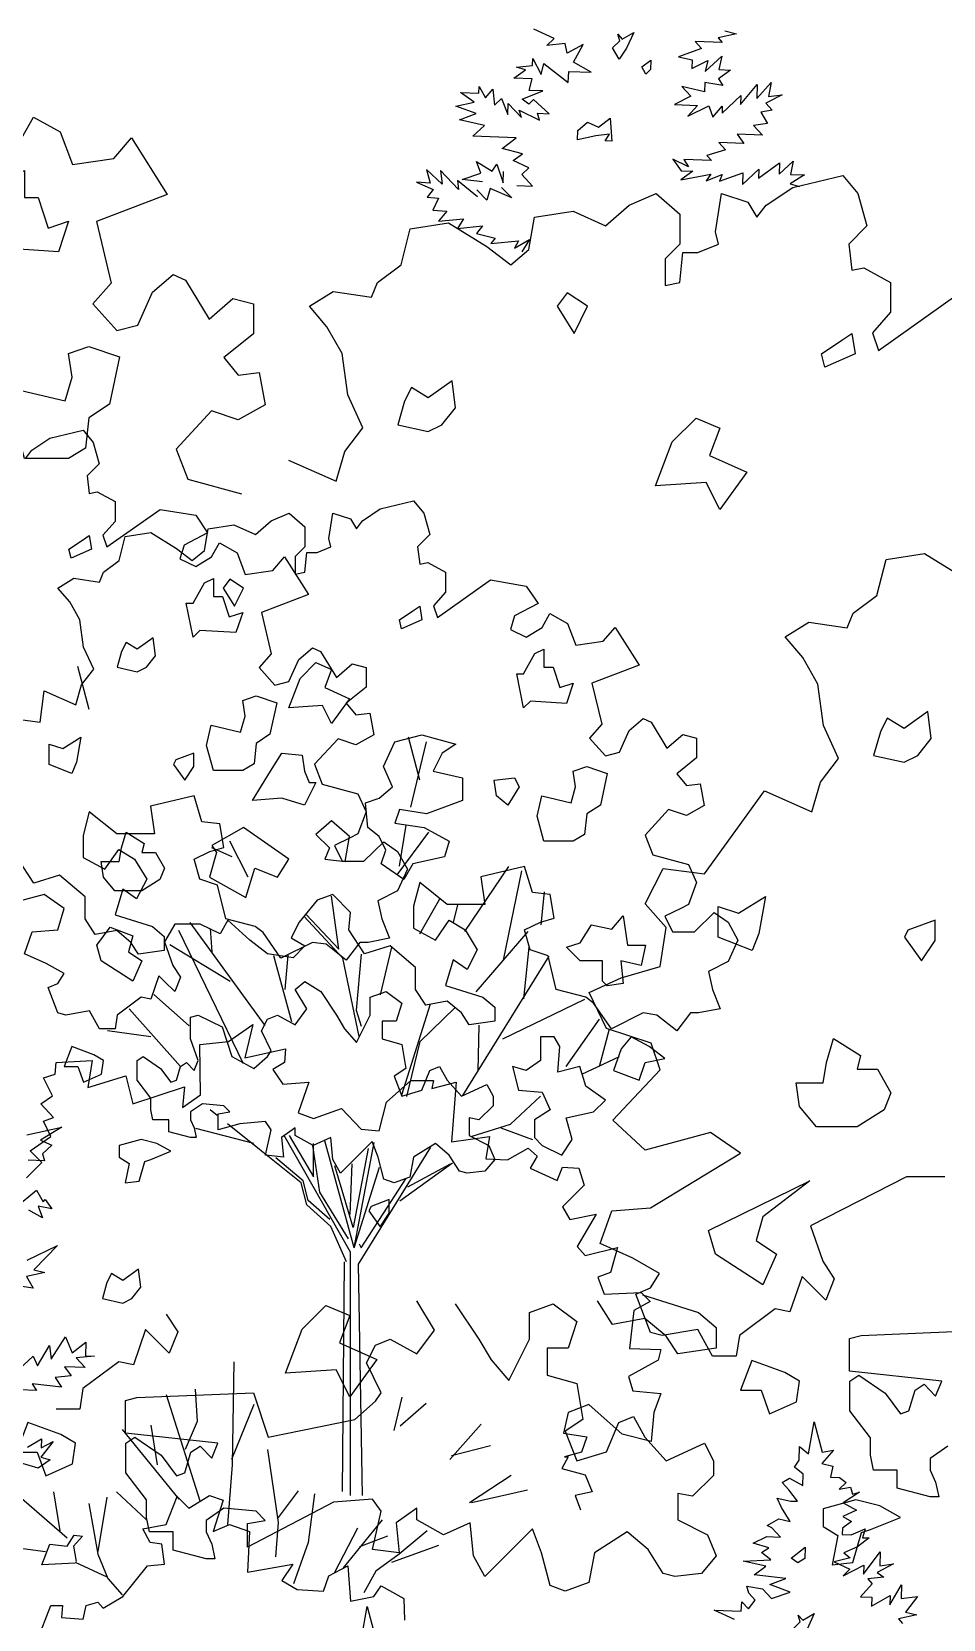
# Model space of a CAD drawing. Header units: inches. Extents: x -11 to 128, y 7 to 56.
# Drawn here: x 19.411 to 19.889, y 23.276 to 24.109 of the extents above; entities that cross this region are included whole.
import ezdxf

# ---------------------------------------------------------------- set-up
doc = ezdxf.new("R2010")
doc.units = ezdxf.units.IN
doc.header["$MEASUREMENT"] = 0
doc.layers.add('CAY', color=94, linetype='Continuous')
doc.layers.add('CAY-3', color=61, linetype='Continuous')
picture_1 = doc.add_image_def('image1.jpg', size_in_pixel=(1680, 1093))

# ---------------------------------------------------------------- blocks, each defined once
blk = doc.blocks.new('A$C76451831')
at = {"layer": 'CAY'}
for p, q in [((2385.3, 1838.2), (2361.6, 1849.4)), ((2376.8, 1830.3), (2385.3, 1838.2)), ((2598.4, 1843.9), (2577, 1839.2)), ((2577, 1839.2), (2581.8, 1833.6)), ((2585, 1847.1), (2598.4, 1843.9)), ((2398.2, 1832.3), (2376.8, 1830.3)), ((2400.5, 1821.3), (2398.2, 1832.3)), ((2419.5, 1831.5), (2400.5, 1821.3)), ((2407.9, 1810.6), (2419.5, 1831.5)), ((2557.5, 1826.7), (2530.9, 1816.8)), ((2581.8, 1833.6), (2550.1, 1834.7)), ((2550.1, 1834.7), (2557.5, 1826.7)), ((2338.3, 1791.8), (2351.8, 1801.7)), ((2341.5, 1804.8), (2360.1, 1806.9)), ((2351.8, 1801.7), (2341.5, 1804.8)), ((2360.1, 1806.9), (2360.4, 1815)), ((2360.4, 1815), (2370.2, 1796.1)), ((2370.2, 1796.1), (2373.4, 1809.1)), ((2373.4, 1809.1), (2402, 1786.8)), ((2402, 1786.8), (2402.5, 1799.9)), ((2402.5, 1799.9), (2428.8, 1799)), ((2428.8, 1799), (2407.9, 1810.6)), ((2530.9, 1816.8), (2546.6, 1813.5)), ((2546.6, 1813.5), (2546.3, 1803.1)), ((2546.3, 1803.1), (2565.2, 1812.8)), ((2562, 1799.8), (2581.2, 1817.7)), ((2565.2, 1812.8), (2562, 1799.8)), ((2591.5, 1801.5), (2577.6, 1791.1)), ((2581.2, 1817.7), (2577.9, 1802)), ((2577.9, 1802), (2591.5, 1801.5)), ((2297.4, 1774.6), (2297.7, 1782.3)), ((2297.7, 1782.3), (2305.3, 1768.9)), ((2359.6, 1791), (2338.3, 1791.8)), ((2356.4, 1777.5), (2359.6, 1791)), ((2561.2, 1775.8), (2534.7, 1782.2)), ((2534.7, 1782.2), (2545.1, 1770.9)), ((2561.5, 1786.7), (2561.2, 1775.8)), ((2582.7, 1783.2), (2561.5, 1786.7)), ((2577.6, 1791.1), (2582.7, 1783.2)), ((2603.3, 1761.2), (2622.6, 1784.5)), ((2622.1, 1768.2), (2639, 1786.7)), ((2622.6, 1784.5), (2622.1, 1768.2)), ((2639, 1786.7), (2635.8, 1770.5)), ((2270.6, 1759.2), (2292, 1763.9)), ((2292, 1763.9), (2276.1, 1775.3)), ((2276.1, 1775.3), (2297.4, 1774.6)), ((2305.3, 1768.9), (2313.9, 1779)), ((2313.9, 1779), (2315.9, 1760.3)), ((2315.9, 1760.3), (2323.9, 1768.2)), ((2323.9, 1768.2), (2331.4, 1749.4)), ((2347.9, 1767.4), (2372.2, 1777)), ((2355.9, 1761.7), (2347.9, 1767.4)), ((2361.5, 1766.9), (2355.9, 1761.7)), ((2372.2, 1777), (2356.4, 1777.5)), ((2379.5, 1750.4), (2361.5, 1766.9)), ((2545.1, 1770.9), (2526.2, 1761.2)), ((2581.6, 1751.1), (2603.6, 1771.6)), ((2603.6, 1771.6), (2603.3, 1761.2)), ((2651.7, 1772.6), (2632.8, 1762.9)), ((2632.8, 1762.9), (2640.2, 1754.5)), ((2635.8, 1770.5), (2651.7, 1772.6)), ((1763.5, 1722.2), (1777.1, 1746.4)), ((1777.1, 1746.4), (1808.3, 1729.3)), ((2294.3, 1750.7), (2270.6, 1759.2)), ((2275, 1743.2), (2294.3, 1750.7)), ((2331.4, 1749.4), (2331.9, 1762.5)), ((2331.9, 1762.5), (2347.1, 1746.1)), ((2347.1, 1746.1), (2344.7, 1754.4)), ((2344.7, 1754.4), (2368.3, 1742.7)), ((2365.9, 1750.9), (2379.5, 1750.4)), ((2368.3, 1742.7), (2365.9, 1750.9)), ((2526.2, 1761.2), (2552.9, 1760.2)), ((2552.9, 1760.2), (2541.6, 1747.5)), ((2541.6, 1747.5), (2566, 1759.8)), ((2566, 1759.8), (2571, 1746.5)), ((2571, 1746.5), (2581.9, 1759.2)), ((2581.9, 1759.2), (2581.6, 1751.1)), ((2640.2, 1754.5), (2627, 1752.2)), ((2627, 1752.2), (2634.6, 1738.8)), ((1808.3, 1729.3), (1822.5, 1690.9)), ((2304.2, 1736.7), (2275, 1743.2)), ((2290.6, 1724.1), (2304.2, 1736.7)), ((2628.7, 1725.4), (2599.3, 1726.4)), ((2599.3, 1726.4), (2607.1, 1715.7)), ((2634.6, 1738.8), (2618.3, 1736.6)), ((2618.3, 1736.6), (2628.7, 1725.4)), ((1870.8, 1698), (1891.4, 1722.2)), ((1891.4, 1722.2), (1933.3, 1656.1)), ((2340.9, 1722.3), (2290.6, 1724.1)), ((2324.6, 1709.7), (2340.9, 1722.3)), ((2348.4, 1703.5), (2324.6, 1709.7)), ((2585.5, 1708.3), (2564, 1701.4)), ((2577.7, 1716.8), (2585.5, 1708.3)), ((2607.1, 1715.7), (2577.7, 1716.8)), ((1822.5, 1690.9), (1870.8, 1698)), ((2294.6, 1694.5), (2313.2, 1683.4)), ((2299.6, 1681.1), (2294.6, 1694.5)), ((2313.2, 1683.4), (2318.5, 1691.4)), ((2318.5, 1691.4), (2325.9, 1669.8)), ((2337.7, 1695.7), (2348.4, 1703.5)), ((2356, 1687.3), (2337.7, 1695.7)), ((2524, 1697.3), (2533.9, 1683.8)), ((2542.3, 1688.5), (2524, 1697.3)), ((2569.2, 1695.7), (2537.1, 1696.9)), ((2537.1, 1696.9), (2542.3, 1688.5)), ((2564, 1701.4), (2569.2, 1695.7)), ((2624.3, 1675.2), (2648.9, 1693)), ((2648.4, 1679.8), (2664.8, 1695.1)), ((2648.9, 1693), (2648.4, 1679.8)), ((2664.8, 1695.1), (2661.6, 1679.4)), ((2224.6, 1670.4), (2244.1, 1661.9)), ((2240.6, 1669.3), (2224.6, 1670.4)), ((2236.3, 1685.2), (2240.6, 1669.3)), ((2254.4, 1667.9), (2236.3, 1685.2)), ((2252.8, 1684.1), (2254.4, 1667.9)), ((2273.6, 1662), (2252.8, 1684.1)), ((2272.6, 1672.4), (2273.6, 1662)), ((2295.9, 1653.3), (2272.6, 1672.4)), ((2278, 1673.7), (2299.6, 1681.1)), ((2301.9, 1670.6), (2278, 1673.7)), ((2325.9, 1669.8), (2326.4, 1682.9)), ((2347.5, 1679.5), (2356, 1687.3)), ((2360.2, 1665.9), (2347.5, 1679.5)), ((2547.5, 1683.4), (2533.6, 1673)), ((2533.6, 1673), (2568.7, 1679.9)), ((2533.9, 1683.8), (2547.5, 1683.4)), ((2568.7, 1679.9), (2563, 1671.9)), ((2563, 1671.9), (2581.8, 1679.4)), ((2578.8, 1671.4), (2605.9, 1681.3)), ((2581.8, 1679.4), (2578.8, 1671.4)), ((2605.4, 1667.7), (2624.6, 1685.6)), ((2605.9, 1681.3), (2605.4, 1667.7)), ((2624.6, 1685.6), (2624.3, 1675.2)), ((2677.9, 1678.8), (2661.2, 1668.5)), ((2661.6, 1679.4), (2677.9, 1678.8)), ((2664.3, 1664.1), (2722.6, 1678.3)), ((2722.6, 1678.3), (2740.3, 1657)), ((1933.3, 1656.1), (1850.8, 1624.3)), ((2244.1, 1661.9), (2237.2, 1653)), ((2237.2, 1653), (2250.5, 1651.6)), ((2250.5, 1651.6), (2243.7, 1637.7)), ((2306.7, 1649.3), (2295.1, 1661.4)), ((2310.8, 1662.9), (2306.7, 1649.3)), ((2336, 1652.2), (2310.8, 1662.9)), ((2323.9, 1664.2), (2336, 1652.2)), ((2341.7, 1666.5), (2360.2, 1665.9)), ((2473.2, 1643.5), (2504.5, 1657)), ((2504.5, 1657), (2532.2, 1632.9)), ((2574, 1612.2), (2581.1, 1657)), ((2581.1, 1657), (2611.8, 1647)), ((2633, 1643.5), (2664.3, 1664.1)), ((2661.2, 1668.5), (2672, 1665.4)), ((2740.3, 1657), (2750.9, 1619.3)), ((2243.7, 1637.7), (2260.2, 1636.6)), ((2260.2, 1636.6), (2250.4, 1624.7)), ((2362.4, 1629.3), (2407.8, 1636.4)), ((2407.8, 1636.4), (2445.5, 1619.3)), ((2445.5, 1619.3), (2473.2, 1643.5)), ((2611.8, 1647), (2622.4, 1629.3)), ((2622.4, 1629.3), (2633, 1643.5)), ((1850.8, 1624.3), (1867.9, 1552.3)), ((2206.7, 1573.9), (2217.3, 1615.8)), ((2217.3, 1615.8), (2262.1, 1622.8)), ((2250.4, 1624.7), (2279.7, 1627.6)), ((2262.1, 1622.8), (2306.9, 1595.1)), ((2279.7, 1627.6), (2272.6, 1616.4)), ((2272.6, 1616.4), (2301.9, 1619.3)), ((2301.9, 1619.3), (2294.6, 1610.4)), ((2355.9, 1591.6), (2362.4, 1629.3)), ((2532.2, 1632.9), (2532.2, 1598.1)), ((2750.9, 1619.3), (2729.7, 1598.1)), ((2294.6, 1610.4), (2316.5, 1604.8)), ((2316.5, 1604.8), (2311.6, 1598.8)), ((2311.6, 1598.8), (2343.6, 1601.9)), ((2339, 1593.3), (2356.7, 1603.2)), ((2343.6, 1601.9), (2339, 1593.3)), ((2356.7, 1603.2), (2347.6, 1589.1)), ((2532.2, 1598.1), (2515.1, 1580.9)), ((2553.4, 1588), (2577.6, 1598.1)), ((2577.6, 1598.1), (2574, 1612.2)), ((2729.7, 1598.1), (2733.2, 1567.4)), ((2306.9, 1595.1), (2334.7, 1573.9)), ((2334.7, 1573.9), (2355.9, 1591.6)), ((2515.1, 1580.9), (2515.1, 1549.7)), ((2532.2, 1553.2), (2535.7, 1588)), ((2535.7, 1588), (2553.4, 1588)), ((1916.2, 1541.7), (1940.4, 1562.3)), ((1940.4, 1562.3), (1954.5, 1555.8)), ((2179, 1553.2), (2206.7, 1573.9)), ((2733.2, 1567.4), (2747.4, 1570.3)), ((2747.4, 1570.3), (2778.6, 1553.2)), ((1867.9, 1552.3), (1846.6, 1528.1)), ((1899.1, 1503.3), (1916.2, 1541.7)), ((1954.5, 1555.8), (1982.2, 1510.4)), ((2099.4, 1525.5), (2127.1, 1542.6)), ((2127.1, 1542.6), (2171.9, 1536.1)), ((2171.9, 1536.1), (2179, 1553.2)), ((2515.1, 1549.7), (2532.2, 1553.2)), ((2778.6, 1553.2), (2778.6, 1518.4)), ((1846.6, 1528.1), (1874.3, 1496.9)), ((1982.2, 1510.4), (2010, 1534.6)), ((2010, 1534.6), (2034.1, 1528.1)), ((2034.1, 1528.1), (2034.1, 1493.3)), ((2120, 1501.3), (2099.4, 1525.5)), ((2764.5, 1473.6), (2857.6, 1539.7)), ((1874.3, 1496.9), (1899.1, 1503.3)), ((2778.6, 1518.4), (2757.4, 1494.2)), ((2034.1, 1493.3), (1999.3, 1465.6)), ((2137.7, 1470.1), (2120, 1501.3)), ((2757.4, 1494.2), (2764.5, 1473.6)), ((2144.2, 1421.7), (2137.7, 1470.1)), ((1999.3, 1465.6), (2016.4, 1445)), ((2016.4, 1445), (2040.6, 1447.9)), ((2040.6, 1447.9), (2047.7, 1410.1)), ((2161.9, 1383.3), (2144.2, 1421.7)), ((1985.2, 1403.1), (1943.9, 1358.2)), ((2016.4, 1392.5), (1985.2, 1403.1)), ((2047.7, 1410.1), (2016.4, 1392.5)), ((2140.7, 1355.6), (2161.9, 1383.3)), ((1943.9, 1358.2), (1957.5, 1323.4)), ((2130.6, 1320.8), (2140.7, 1355.6)), ((2075.2, 1345.6), (2130.6, 1320.8)), ((1957.5, 1323.4), (2020, 1306.3)), ((5943, 1269.4), (5949.7, 1306.8)), ((5949.7, 1306.8), (5958.9, 1271.5)), ((5926.6, 1254.1), (5931.9, 1262.1)), ((5931.9, 1262.1), (5932.4, 1277.9)), ((5932.4, 1277.9), (5943, 1269.4)), ((5972.1, 1273.8), (5958.5, 1258.4)), ((5958.9, 1271.5), (5972.1, 1273.8)), ((5936.7, 1245.6), (5926.6, 1254.1)), ((5936.3, 1232.4), (5936.7, 1245.6)), ((5958.5, 1258.4), (5971.5, 1255.2)), ((5971.5, 1255.2), (5968.8, 1242.2)), ((5912.4, 1236), (5920.7, 1241.1)), ((5920.2, 1227.6), (5912.4, 1236)), ((5930.2, 1214.1), (5920.2, 1227.6)), ((5920.7, 1241.1), (5936.3, 1232.4)), ((5968.8, 1242.2), (5979.2, 1241.8)), ((5987.1, 1236.1), (5978.7, 1228.2)), ((5978.7, 1228.2), (5991.9, 1230.5)), ((5979.2, 1241.8), (5987.1, 1236.1)), ((6002.6, 1224.7), (5983.6, 1212.2)), ((5991.9, 1230.5), (5994.4, 1222.3)), ((5994.4, 1222.3), (6002.6, 1224.7)), ((5192.6, 1187), (5205.3, 1219.7)), ((5205.3, 1219.7), (5219, 1206)), ((5219, 1206), (5243.2, 1220.8)), ((5243.2, 1220.8), (5259.1, 1215.5)), ((5259.1, 1215.5), (5247.5, 1178.6)), ((5906.3, 1217.6), (5922.5, 1214.3)), ((5911.3, 1206.6), (5906.3, 1217.6)), ((5921.6, 1190.3), (5911.3, 1206.6)), ((5922.5, 1214.3), (5930.2, 1214.1)), ((5983.6, 1212.2), (5999.1, 1203.5)), ((5894.8, 1185.8), (5908.2, 1193.5)), ((5908.2, 1193.5), (5921.6, 1190.3)), ((5993.3, 1190.6), (5982.6, 1182.8)), ((5999.1, 1203.5), (5983, 1196.4)), ((5983, 1196.4), (5993.3, 1190.6)), ((5165.2, 1181.8), (5192.6, 1187)), ((5173.6, 1165.9), (5165.2, 1181.8)), ((5247.5, 1178.6), (5266.4, 1187)), ((5266.4, 1187), (5289.7, 1178.6)), ((5289.7, 1178.6), (5287.5, 1131.1)), ((5878.2, 1165.1), (5894.3, 1172.7)), ((5894.3, 1172.7), (5910.1, 1172.2)), ((5900.1, 1182.9), (5894.8, 1185.8)), ((5910.1, 1172.2), (5900.1, 1182.9)), ((5982.6, 1182.8), (5982.3, 1175.1)), ((5982.3, 1175.1), (5992.7, 1174.7)), ((5992.7, 1174.7), (6009.3, 1181.8)), ((6013.9, 1171.3), (6000.4, 1160.8)), ((6009.3, 1181.8), (6006.2, 1171.5)), ((6006.2, 1171.5), (6013.9, 1171.3)), ((5187.3, 1163.8), (5173.6, 1165.9)), ((5190.5, 1140.6), (5187.3, 1163.8)), ((5896.6, 1159.5), (5878.2, 1165.1)), ((5888.2, 1154.3), (5896.6, 1159.5)), ((5898.8, 1145.8), (5888.2, 1154.3)), ((6000.4, 1160.8), (5984.3, 1153.7)), ((5984.3, 1153.7), (5991.8, 1148)), ((6007.4, 1128.9), (6026.9, 1154.9)), ((6026.9, 1154.9), (6026.3, 1138.6)), ((5142, 1102.7), (5170.5, 1138.5)), ((5170.5, 1138.5), (5190.5, 1140.6)), ((5287.5, 1131.1), (5340.3, 1140.6)), ((5340.3, 1140.6), (5327.6, 1121.6)), ((5382.5, 1126.9), (5404.6, 1138.5)), ((5404.6, 1138.5), (5407.8, 1097.4)), ((5866.6, 1144.2), (5898.8, 1145.8)), ((5893.1, 1138.3), (5866.6, 1144.2)), ((5879.6, 1127.9), (5893.1, 1138.3)), ((5991.8, 1148), (5973, 1143.2)), ((5973, 1143.2), (5991.3, 1134.9)), ((5983.3, 1127), (6007.8, 1139.3)), ((5991.3, 1134.9), (5983.3, 1127)), ((6007.8, 1139.3), (6007.4, 1128.9)), ((6042.3, 1140.8), (6023.3, 1131)), ((6026.3, 1138.6), (6042.3, 1140.8)), ((5327.6, 1121.6), (5345.5, 1111.1)), ((5376.1, 1109), (5382.5, 1126.9)), ((5435.2, 1102.7), (5443.6, 1115.3)), ((5443.6, 1115.3), (5470, 1100.6)), ((5871, 1115), (5889.4, 1111.7)), ((5873.4, 1106.8), (5871, 1115)), ((5916.6, 1123.9), (5879.6, 1127.9)), ((5897.8, 1116.8), (5916.6, 1123.9)), ((5921.5, 1107.8), (5897.8, 1116.8)), ((6017.4, 1117.6), (6003.8, 1102.2)), ((6030.9, 1125.3), (6012.2, 1123.3)), ((6012.2, 1123.3), (6017.4, 1117.6)), ((6023.3, 1131), (6030.9, 1125.3)), ((6037.9, 1092.9), (6051.8, 1116.4)), ((6051.8, 1116.4), (6051.3, 1100.6)), ((5098.8, 1092.1), (5112.5, 1096.3)), ((5112.5, 1096.3), (5118.8, 1089)), ((5118.8, 1089), (5142, 1102.7)), ((5345.5, 1111.1), (5376.1, 1109)), ((5407.8, 1097.4), (5435.2, 1102.7)), ((5470, 1100.6), (5471.1, 1075.2)), ((5864.5, 1085.8), (5864.9, 1096.7)), ((5864.9, 1096.7), (5872.8, 1088.2)), ((5872.8, 1088.2), (5880.8, 1098.4)), ((5880.8, 1098.4), (5873.4, 1106.8)), ((5889.4, 1111.7), (5899.9, 1100.4)), ((5899.9, 1100.4), (5921.5, 1107.8)), ((6003.8, 1102.2), (6016.9, 1101.8)), ((6016.5, 1091.4), (6038.3, 1103.8)), ((6016.9, 1101.8), (6016.5, 1091.4)), ((6038.3, 1103.8), (6037.9, 1092.9)), ((6051.3, 1100.6), (6070.4, 1102.6)), ((6070.4, 1102.6), (6056.2, 1084.5)), ((5057.6, 1092.1), (5071.3, 1092.1)), ((5071.3, 1092.1), (5070.3, 1078.4)), ((5070.3, 1078.4), (5095.6, 1076.3)), ((5095.6, 1076.3), (5098.8, 1092.1)), ((5420.6, 1053.6), (5427.3, 1091)), ((5427.3, 1091), (5436.5, 1055.8)), ((5856.5, 1075.7), (5832.8, 1086.9)), ((5832.8, 1086.9), (5864.5, 1085.8)), ((6069.6, 1081.4), (6048.2, 1076.7)), ((6048.2, 1076.7), (6053, 1071.1)), ((6056.2, 1084.5), (6069.6, 1081.4)), ((2228.3, 971.5), (2215.1, 1021.6)), ((2217.8, 939.8), (2236.3, 1016.3)), ((2201.9, 860.6), (2238.9, 910.7)), ((2204.6, 871.1), (2212.5, 918.7)), ((2009.3, 881.7), (1985.5, 892.2)), ((2027.8, 857.9), (2006.6, 900.2)), ((2281, 794.5), (2332.5, 870.4)), ((2326.2, 761), (2347.8, 865.6)), ((2491.6, 827), (2512.8, 868.3)), ((2512.8, 868.3), (2561.2, 861.8)), ((2134, 774), (2125.3, 835.7)), ((2370.1, 802.5), (2374.1, 840.9)), ((2228.6, 791.9), (2251.7, 832.8)), ((2268, 805.1), (2272.9, 825.9)), ((2516.4, 799.3), (2491.6, 827)), ((2047.7, 684.5), (1960.2, 805.1)), ((1985.8, 770.9), (1983.8, 797.9)), ((2138.7, 763.4), (2093.5, 812.2)), ((2095.8, 814.5), (2134, 774)), ((2509.3, 753.8), (2516.4, 799.3)), ((2022.3, 639.8), (1946.8, 795.6)), ((2294.3, 724.1), (2354.9, 794.5)), ((2007, 736.3), (1936.2, 779.1)), ((2079.1, 689), (2057.9, 766.3)), ((2071.1, 726.8), (2074.5, 766.9)), ((2157.5, 671.8), (2138.7, 763.4)), ((2159.9, 768.1), (2154, 702.8)), ((2182.7, 720.5), (2195.7, 776.4)), ((2278.7, 602.9), (2379.6, 765.8)), ((2350.1, 715.8), (2356.4, 776.4)), ((2463.9, 740.3), (2509.3, 753.8)), ((2426.2, 723.2), (2463.9, 740.3)), ((1958.8, 684.4), (1917.8, 720.8)), ((2207.6, 603.7), (2240.9, 709.9)), ((2228.7, 665.9), (2269.2, 705.2)), ((2325.4, 669), (2421.3, 715.4)), ((2446.8, 681.3), (2426.2, 723.2)), ((1948.8, 636.8), (1888.7, 704)), ((2154, 702.8), (2159.9, 684)), ((2399.3, 636.8), (2438.6, 692.2)), ((1914.2, 671.4), (1863.5, 678.5)), ((2296.7, 631.7), (2297.9, 685.1)), ((2438.6, 636.8), (2450, 680.8)), ((2498.7, 664.2), (2446.8, 681.3)), ((2213.4, 601.8), (2228.7, 665.9)), ((2509.3, 632.9), (2498.7, 664.2)), ((2417.8, 627.7), (2461.8, 648.6)), ((2334.4, 569.5), (2369.4, 602.2)), ((1991.5, 579.5), (1983.4, 586)), ((2034.5, 546.7), (1966.9, 564.4)), ((2041.2, 539.6), (2003.7, 569.7)), ((2289.6, 555.4), (2334.4, 569.5)), ((2323, 565.2), (2360, 551.4)), ((2089.9, 500.7), (2041.2, 539.6)), ((2147.3, 419.7), (2069.9, 556)), ((2075.8, 556.2), (2104.1, 507.8)), ((2102.9, 544.4), (2111.2, 489.7)), ((2104.1, 507.8), (2104.1, 546.7)), ((2151.6, 424.8), (2117.3, 549.9)), ((2168.2, 540.8), (2150.5, 448.4)), ((2151.6, 424.8), (2175, 548.1)), ((2156.8, 405.9), (2241.3, 542.4)), ((2092.3, 503.1), (2060.4, 530.2)), ((2150.5, 448.4), (2129.2, 520.8)), ((2146.9, 463.7), (2149.3, 523.1)), ((2205.1, 479.9), (2266.8, 524.3)), ((2214.5, 496), (2264.5, 523.1)), ((2098.2, 480.3), (2092.3, 503.1)), ((2151.6, 424.8), (2181.2, 519.2)), ((2159.9, 424.8), (2212.2, 505.4)), ((2096.6, 475.1), (2089.9, 500.7)), ((2111.2, 489.7), (2144.6, 435.4)), ((2124.5, 449.6), (2096.6, 475.1)), ((2123.3, 457.8), (2098.2, 480.3)), ((2143, 408.3), (2124.5, 449.6)), ((2157.5, 429.5), (2159.9, 424.8)), ((2138.3, 140.1), (2140.6, 408.3)), ((2147.3, 135.4), (2147.3, 419.7)), ((2161.5, 135.4), (2156.8, 405.9))]:
    blk.add_line(p, q, dxfattribs=at)
for points in [[(2453.8, 1827.6), (2462.2, 1835.5), (2459.8, 1843.3), (2465, 1837.6), (2478.4, 1845.3), (2470.1, 1827), (2461.5, 1814.2)], [(2452.7, 1718.4), (2445, 1718.7), (2450.2, 1726.6), (2434.3, 1724.5), (2412.8, 1719.8), (2413.2, 1730.7), (2424.4, 1740.7), (2437.4, 1734.8), (2450.9, 1745.2)], [(1750.8, 1676.2), (1766.7, 1684.2), (1766.7, 1652.5), (1782.5, 1652.5), (1794.4, 1616.8), (1818.1, 1624.8), (1806.3, 1589.1), (1742.9, 1593.1), (1731.1, 1581.2), (1719.2, 1640.6), (1731.1, 1640.6)], [(5431.9, 1558.7), (5429.3, 1553.4), (5442.5, 1535), (5453, 1550.8), (5453, 1566.7)], [(2424.5, 1525.4), (2400.8, 1541.2), (2388.9, 1525.4), (2408.7, 1493.7)], [(2721.4, 1485.8), (2733.3, 1493.7), (2737.3, 1469.9), (2701.6, 1454.1), (2697.7, 1469.9)], [(5162.8, 1464.3), (5160.2, 1485.4), (5141.7, 1472.2), (5128.5, 1480.1), (5123.3, 1469.6), (5118, 1451.1), (5141.7, 1445.8), (5152.3, 1451.1)], [(1754.8, 1391.1), (1762.7, 1426.7), (1814.2, 1414.8), (1822.1, 1442.6), (1818.1, 1470.3), (1841.9, 1478.2), (1877.5, 1466.3), (1865.7, 1410.9), (1841.9, 1395), (1837.9, 1359.4), (1818.1, 1347.5), (1766.7, 1347.5)], [(2270.1, 1406.6), (2266.2, 1438.3), (2238.4, 1418.5), (2218.7, 1430.3), (2210.7, 1414.5), (2202.8, 1386.8), (2238.4, 1378.9), (2254.3, 1386.8)], [(5351.5, 1415.3), (5379.2, 1443), (5406.9, 1431.1), (5395, 1399.4), (5438.6, 1379.6), (5406.9, 1336.1), (5391, 1367.8), (5331.7, 1363.8)], [(2523.5, 1367), (2551.2, 1394.7), (2578.9, 1382.8), (2567, 1351.1), (2610.6, 1331.3), (2578.9, 1287.8), (2563.1, 1319.5), (2503.7, 1315.5)], [(2022.5, 1195.9), (2006.6, 1206.4), (1998.7, 1195.9), (2011.9, 1174.8)], [(2220.4, 1169.5), (2228.3, 1174.8), (2231, 1158.9), (2207.2, 1148.4), (2204.6, 1158.9)], [(5922.9, 1147.7), (5939.2, 1160.3), (5938.7, 1147.1), (5930.4, 1142)], [(1919.5, 1116.7), (1916.9, 1137.8), (1898.4, 1124.6), (1885.2, 1132.5), (1880, 1122), (1874.7, 1103.5), (1898.4, 1098.2), (1909, 1103.5)], [(2362.9, 1119.3), (2373.5, 1124.6), (2373.5, 1103.5), (2384.1, 1103.5), (2392, 1079.7), (2407.8, 1085), (2399.9, 1061.2), (2357.7, 1063.9), (2349.7, 1055.9), (2341.8, 1095.6), (2349.7, 1095.6)], [(2088.5, 1090.3), (2106.9, 1108.8), (2125.4, 1100.8), (2117.5, 1079.7), (2146.5, 1066.5), (2125.4, 1037.5), (2114.9, 1058.6), (2075.3, 1055.9)], [(5925, 1065.1), (5933.4, 1073), (5931, 1080.8), (5936.2, 1075.1), (5949.6, 1082.8), (5941.3, 1064.5), (5932.7, 1051.7)], [(1795.5, 989.9), (1795.5, 1013.7), (1811.3, 1008.4), (1832.5, 1021.6), (1827.2, 992.6), (1821.9, 979.4)], [(2209.9, 855.3), (2183.5, 873.8), (2188.8, 889.6), (2180.8, 905.5), (2167.6, 916), (2165, 945.1), (2180.8, 950.3), (2196.7, 963.5), (2186.1, 987.3), (2199.3, 1016.3), (2231, 1024.3), (2270.6, 1013.7), (2254.7, 1003.1), (2244.2, 982), (2278.5, 974.1), (2278.5, 947.7), (2257.4, 939.8), (2236.3, 931.9), (2204.6, 937.1), (2199.3, 921.3), (2233.6, 916), (2262.7, 900.2), (2257.4, 881.7), (2220.4, 873.8)], [(1943.3, 995.2), (1940.7, 989.9), (1953.9, 971.5), (1964.4, 987.3), (1964.4, 1003.1)], [(2054.1, 982), (2067.3, 1003.1), (2091.1, 1000.5), (2093.7, 982), (2099, 968.8), (2106.9, 968.8), (2093.7, 942.4), (2067.3, 950.3), (2033, 947.7)], [(2365.6, 929.2), (2370.9, 953), (2405.2, 945.1), (2410.4, 963.5), (2407.8, 982), (2423.6, 987.3), (2447.4, 979.4), (2439.5, 942.4), (2423.6, 931.9), (2421, 908.1), (2407.8, 900.2), (2373.5, 900.2)], [(2318.1, 953), (2315.4, 971.5), (2339.2, 974.1), (2344.5, 963.5), (2331.3, 942.4)], [(1903.7, 887), (1919.5, 887), (1930.1, 868.5), (1924.8, 855.3), (1903.7, 842.1), (1872, 842.1), (1858.8, 857.9), (1856.2, 876.4), (1877.3, 876.4), (1880, 892.2), (1885.2, 910.7), (1906.4, 897.5)], [(2062.1, 857.9), (2075.3, 879), (2022.5, 916), (1985.5, 894.9), (1990.8, 887), (1982.9, 857.9), (2025.1, 834.2), (2035.7, 868.5)], [(2141.2, 876.4), (2146.5, 905.5), (2125.4, 923.9), (2106.9, 908.1), (2122.8, 892.2), (2117.5, 879)], [(2577.1, 788.1), (2577.1, 823.8), (2600.8, 815.8), (2632.5, 835.6), (2624.6, 792.1), (2616.7, 772.3)], [(1856.2, 760.2), (1850.9, 778.7), (1866.8, 799.8), (1893.2, 789.3), (1887.9, 770.8), (1903.7, 760.2), (1893.2, 736.5)], [(2415.7, 781.4), (2428.9, 802.5), (2452.7, 797.2), (2465.9, 813), (2471.2, 778.7), (2492.3, 778.7), (2487, 755), (2463.2, 760.2), (2465.9, 733.8), (2447.4, 731.2), (2442.1, 736.5), (2442.1, 760.2), (2415.7, 760.2), (2399.9, 776.1)], [(1999.5, 590.8), (1974.4, 593.1), (1960.6, 583.7), (1960.6, 574.6), (1964.9, 565.2), (1967.3, 553.8), (1960.6, 553.8), (1935.1, 560.5), (1935.1, 574.6), (1916.6, 574.6), (1914.2, 586), (1914.2, 599.8), (1898.1, 620.6), (1898.1, 643.8), (1905.2, 648.6), (1925.6, 634.4), (1937.4, 618.3), (1944.1, 620.6), (1948.8, 636.8), (1955.9, 641.5), (1964.9, 632), (1969.6, 643.8), (1960.6, 669), (1960.6, 694.6), (1969.6, 696.9), (1997.6, 683.2), (2009, 648.6), (2034.5, 634.4), (2050.6, 648.6), (2054.9, 655.2), (2043.5, 678.5), (2050.6, 692.2), (2062, 696.9), (2082.9, 685.5), (2096.6, 704), (2082.9, 726.8), (2094.3, 736.3), (2112.7, 724.5), (2131.2, 696.9), (2140.6, 680.8), (2154.4, 664.7), (2170.5, 696.9), (2170.5, 717.8), (2189, 724.5), (2207.5, 710.7), (2200.8, 689.9), (2184.3, 689.9), (2184.3, 669), (2207.5, 662.3), (2212.2, 634.4), (2198.4, 625.4), (2207.5, 602.2), (2230.7, 609.2), (2240.1, 632), (2251.5, 636.8), (2260.5, 620.6), (2277, 602.2), (2306.9, 615.9), (2314, 602.2), (2314, 590.8), (2297.5, 574.6), (2286.1, 576.6), (2286.1, 556.2), (2309.3, 544.4), (2316, 528.2), (2304.6, 514.5), (2283.7, 512.1), (2274.7, 514.5), (2262.9, 533), (2246.8, 546.7), (2221.2, 530.6), (2216.9, 507.4), (2198.4, 500.7), (2186.6, 505), (2179.9, 530.6), (2172.9, 549.1), (2156.8, 533), (2135.9, 512.1), (2126.9, 528.2), (2124.5, 553.8), (2103.7, 544.4), (2082.9, 556.2), (2082.9, 565.2), (2066.7, 553.8), (2069.1, 530.6), (2048.3, 533), (2054.9, 562.8), (2048.3, 572.3), (2018, 569.9), (1992.8, 562.8), (1992.8, 581.3), (2006.6, 583.7)], [(2392.2, 660), (2385.5, 671.4), (2369.4, 671.4), (2369.4, 643.8), (2352.9, 632), (2336.8, 636.8), (2343.9, 609.2), (2371.4, 606.9), (2380.8, 586), (2362.3, 574.6), (2362.3, 553.8), (2371.4, 544.4), (2394.6, 533), (2406.4, 551.4), (2399.3, 576.6), (2431.5, 583.7), (2445.3, 597.4), (2422.5, 613.6), (2415.4, 636.8), (2389.8, 630.1)], [(2475.5, 671.4), (2463.7, 657.6), (2454.7, 632), (2484.6, 620.6), (2491.7, 641.5), (2514.8, 646.2), (2496.4, 660)], [(1809, 206.5), (1770.6, 220.7), (1757.1, 185.9), (1781.3, 185.9), (1791.3, 158.2), (1822.5, 172.3), (1826.1, 196.5)]]:
    blk.add_lwpolyline(points, close=True, dxfattribs=at)
for points in [[(2492.6, 1796.8), (2487.9, 1805.1), (2498.6, 1812.9), (2498.2, 1802), (2492.6, 1796.8)], [(5029.1, 1592), (5047.1, 1610), (5033.4, 1623.7), (5057.6, 1640.6), (5049.2, 1658.5), (5060.8, 1662.7), (5046, 1678.5), (5059.7, 1688), (5049.2, 1709.1), (5062.9, 1713.3), (5063.9, 1727), (5106.1, 1729.1), (5100.9, 1697.5), (5145.2, 1711.2), (5153.6, 1678.5), (5213.7, 1698.6), (5211.6, 1674.3), (5232.7, 1689.1), (5231.6, 1748.1), (5265.4, 1751.3), (5293.9, 1771.3), (5284.4, 1732.3), (5331.8, 1742.9), (5330.8, 1727), (5317.1, 1718.6), (5328.7, 1701.7), (5359.3, 1703.8), (5346.6, 1668), (5364.5, 1661.6), (5397.2, 1673.2), (5420.4, 1649), (5441.5, 1646.9), (5450, 1680.6), (5478.4, 1705.9), (5504.8, 1705.9), (5502.7, 1696.5), (5531.2, 1703.8), (5525.9, 1634.2), (5570.2, 1640.6), (5566, 1614.2), (5591.3, 1613.1), (5615.5, 1626.8), (5626.1, 1617.3), (5617.7, 1603.6), (5649.3, 1588.9), (5655.6, 1604.7), (5674.6, 1603.6), (5680.9, 1583.6), (5655.6, 1558.3), (5664.1, 1543.5), (5694.7, 1549.8), (5672.5, 1511.9), (5682, 1501.3), (5720, 1510.8), (5711.5, 1481.3), (5696.8, 1476), (5704.1, 1456), (5747.4, 1458.1), (5757.9, 1447.5), (5738.9, 1437), (5733.7, 1392.7), (5770.6, 1391.6), (5767.4, 1379), (5732.6, 1360), (5737.9, 1343.1), (5770.6, 1340), (5762.2, 1317.8), (5759, 1284.1), (5725.2, 1292.5), (5686.2, 1327.3), (5662, 1317.8), (5656.7, 1293.6), (5684.1, 1289.3), (5677.8, 1271.4), (5657.7, 1266.1), (5662, 1266.1), (5654.6, 1252.4), (5682, 1245), (5690.4, 1225), (5670.4, 1220.8), (5676.7, 1203.9)], [(5271.7, 1376.9), (5269.6, 1256.6), (5264.3, 1187)], [(5192.6, 1338.9), (5231.6, 1214.5)], [(5226.4, 1345.2), (5228.5, 1307.3), (5214.8, 1274.6)], [(5294.9, 1327.3), (5268.6, 1263)], [(5467.9, 1335.7), (5458.4, 1296.7)], [(5496.4, 1328.4), (5465.8, 1302)], [(5174.7, 1303.1), (5182.1, 1256.6)], [(5560.7, 1304.1), (5523.8, 1263)], [(1752.7, 1043.4), (1784.9, 1039.1), (1789.6, 1076), (1826.6, 1059.5), (1833.2, 1082.7), (1847.4, 1101.2), (1835.6, 1126.7), (1831.3, 1159), (1819.5, 1179.8), (1805.7, 1196), (1824.2, 1207.4), (1854.1, 1203), (1858.8, 1214.4), (1877.3, 1228.2), (1884.3, 1256.1), (1914.2, 1260.8), (1944.1, 1242.4), (1962.6, 1228.2), (1976.7, 1240), (1981, 1265.2), (2011.3, 1269.9), (2036.5, 1258.5), (2054.9, 1274.6), (2075.8, 1283.7), (2094.3, 1267.5), (2094.3, 1244.3), (2082.9, 1232.9), (2082.9, 1212.1), (2094.3, 1214.4), (2096.6, 1237.6), (2108.4, 1237.6), (2124.5, 1244.3), (2122.2, 1253.8), (2126.9, 1283.7), (2147.3, 1277), (2154.4, 1265.2), (2161.5, 1274.6), (2182.3, 1288.4), (2221.2, 1297.8), (2233, 1283.7), (2240.1, 1258.5), (2225.9, 1244.3), (2228.3, 1223.9), (2237.7, 1225.8), (2258.6, 1214.4), (2258.6, 1191.2), (2244.4, 1175.1), (2249.1, 1161.4), (2311.2, 1205.4), (2352.9, 1198.3), (2366.7, 1177.9), (2339.1, 1163.7), (2334.4, 1147.6), (2352.9, 1138.5), (2371.4, 1149.9), (2380.4, 1166.1), (2401.2, 1154.7), (2410.7, 1129.1), (2442.9, 1133.8), (2456.7, 1149.9), (2484.6, 1105.9), (2429.6, 1084.7), (2441, 1036.7), (2426.8, 1020.6), (2445.3, 999.7), (2461.8, 1004.1), (2473.2, 1029.6), (2489.3, 1043.4), (2498.7, 1039.1), (2517.2, 1008.8), (2535.7, 1024.9), (2551.8, 1020.6), (2551.8, 997.4), (2528.6, 978.9), (2540, 965.1), (2556.1, 967.1), (2560.8, 941.9), (2540, 930.1), (2519.2, 937.2), (2491.7, 907.3), (2500.7, 884.1), (2542.4, 872.7), (2551.8, 851.9), (2542.4, 826.3), (2533.3, 821.6), (2514.8, 812.5), (2523.9, 794.1), (2549.4, 794.1), (2572.6, 816.9), (2588.7, 805.5), (2600.1, 784.6), (2588.7, 759.5), (2565.6, 747.7), (2570.3, 726.8), (2579.3, 704), (2554.2, 699.3), (2544.7, 699.3), (2528.6, 678.5), (2505.4, 696.9), (2489.3, 699.3), (2452.3, 680.8), (2431.5, 710.7), (2422.5, 717.8), (2387.9, 726.8), (2378.5, 766.1), (2357.6, 773.2), (2350.9, 796.4), (2369.4, 805.5), (2385.5, 810.2), (2380.8, 837.7), (2360, 840.1), (2350.9, 870.4), (2299.8, 858.6), (2304.6, 826.3), (2260.5, 826.3), (2228.3, 851.9), (2221.2, 824), (2221.2, 798.4), (2246.8, 784.6), (2262.9, 807.8), (2281.4, 796.4), (2295.5, 773.2), (2283.7, 750), (2267.6, 761.4), (2258.6, 731.5), (2302.2, 717.8), (2316, 706), (2316, 689.9), (2286.1, 685.5), (2277, 699.3), (2260.5, 713.1), (2235.4, 708.3), (2223.6, 726.8), (2223.6, 752.4), (2193.7, 777.9), (2163.8, 768.5), (2145.4, 796.4), (2147.3, 816.9), (2126.9, 837.7), (2108.4, 831), (2087.6, 805.5), (2078.1, 787), (2094.3, 777.9), (2080.5, 763.8), (2050.6, 768.5), (2029.8, 784.6), (2004.2, 807.8), (1995.2, 791.7), (1972, 803.1), (1942.1, 803.1), (1930.3, 782.3), (1939.8, 754.7), (1948.8, 741), (1942.1, 724.5), (1930.3, 736.3), (1923.7, 742.9), (1914.2, 715.4), (1902.8, 717.8), (1874.9, 696.9), (1872.6, 680.8), (1854.1, 680.8), (1842.7, 701.7), (1814.8, 696.9), (1805.7, 699.3), (1794.3, 729.2), (1805.7, 733.9), (1812.8, 745.3), (1792, 757.1), (1766.4, 768.5), (1775.5, 794.1), (1805.7, 796.4), (1812.8, 821.6), (1789.6, 837.7), (1738.5, 824)], [(5140.9, 1297.8), (5207.4, 1216.6)], [(5310.7, 1274.6), (5323.4, 1189.1), (5320.2, 1149.1)], [(5571.3, 1278.8), (5525.9, 1267.2)], [(5595.5, 1244), (5547, 1212.3)], [(5060.8, 1225), (5068.2, 1179.7)], [(5134.6, 1225), (5169.4, 1192.3)], [(5346.6, 1226.1), (5322.3, 1193.4)], [(5614.5, 1227.1), (5549.1, 1212.3)], [(1769.3, 556.7), (1810, 565.7), (1785.4, 550.7), (1798.4, 544.8), (1787.6, 534.8), (1790, 526.5), (1771, 527.2)], [(1755.9, 472), (1780.7, 492.4), (1788.3, 478.5), (1790.7, 481.2), (1798.5, 470.5), (1782.7, 473.7), (1787.7, 460), (1771.7, 468.7)], [(1769.7, 410.3), (1805.2, 427.6), (1777.4, 399.1), (1790.4, 396), (1769, 391.3), (1776.7, 377.8), (1750.1, 381.5)], [(1754.6, 277.5), (1776.6, 298.1), (1781.7, 287), (1795.6, 310.5), (1797.8, 294.6), (1814.6, 320.8), (1822.1, 301.9), (1838.4, 314.5), (1837.8, 298.6), (1848.2, 298.3), (1826.8, 296.3), (1837.3, 285.1), (1813.3, 285.9), (1821.1, 275.2), (1802.5, 273.1), (1809.8, 262), (1775.5, 265.9), (1780.6, 258), (1761.6, 258.7)], [(1770.2, 191.8), (1786.4, 201.6), (1786, 191.2), (1799.9, 198.4), (1785.6, 180.3), (1796.4, 177.2), (1782.5, 167.3), (1761.4, 173.5)], [(5017.5, 1222.9), (5076.6, 1171.2)], [(5101.9, 1211.3), (5112.5, 1152.2), (5124.1, 1123.8), (5140.9, 1104.8)], [(5123, 1218.7), (5112.5, 1155.4)], [(5365.6, 1222.9), (5358.2, 1165.9), (5341.3, 1117.4)], [(5444.7, 1192.3), (5399.3, 1136.4)], [(5086.1, 1141.7), (5047.1, 1139.6), (5056.6, 1163.8), (5076.6, 1161.7), (5085, 1174.4), (5094.5, 1173.3), (5084, 1161.7), (5087.2, 1143.8)], [(5416.2, 1182.8), (5388.8, 1130.1)], [(5451, 1173.3), (5418.3, 1160.7)], [(5497.4, 1179.7), (5464.7, 1152.2), (5437.3, 1132.2), (5423.6, 1106.9)], [(4995.4, 1162.8), (5051.3, 1155.4)], [(5456.3, 1142.7), (5511.1, 1162.8)], [(5086.1, 1142.7), (5123, 1125.9)], [(5144.1, 974), (5144.1, 975), (5124.1, 1009.8), (5146.2, 1019.3), (5156.8, 1043.6), (5150.4, 1063.6), (5127.2, 1061.5), (5123, 1037.3), (5106.1, 1040.4), (5087.2, 1027.8), (5074.5, 1033.1), (5078.7, 1051), (5052.3, 1041.5), (5041.8, 1051), (5057.6, 1092.1)]]:
    blk.add_lwpolyline(points, dxfattribs=at)
at = {"layer": 'CAY-3'}
for p, q in [((2762.6, 1187.4), (2773.2, 1229.3)), ((2773.2, 1229.3), (2818.1, 1236.4)), ((2818.1, 1236.4), (2862.9, 1208.6)), ((2734.9, 1166.8), (2762.6, 1187.4)), ((2655.3, 1139), (2683, 1156.1)), ((2683, 1156.1), (2727.8, 1149.6)), ((2727.8, 1149.6), (2734.9, 1166.8)), ((2676, 1114.8), (2655.3, 1139)), ((2693.6, 1083.6), (2676, 1114.8)), ((2700.1, 1035.2), (2693.6, 1083.6)), ((2717.8, 996.9), (2700.1, 1035.2)), ((2696.6, 969.1), (2717.8, 996.9)), ((2686.6, 934.3), (2696.6, 969.1)), ((2561.2, 861.8), (2631.1, 959.1)), ((2631.1, 959.1), (2686.6, 934.3)), ((6577.4, 899), (6564.2, 949.2)), ((2453.9, 573.9), (2509.3, 632.9)), ((2491.6, 539.1), (2453.9, 573.9)), ((2568.3, 559.8), (2491.6, 539.1)), ((2603, 535.6), (2568.3, 559.8)), ((2498.1, 471.6), (2603, 535.6)), ((2797, 507.9), (2685, 450.4)), ((2841.8, 507.9), (2797, 507.9)), ((2439.1, 429.8), (2452.7, 468.1)), ((2452.7, 468.1), (2498.1, 471.6)), ((2685, 450.4), (2699.2, 409.1)), ((2477.5, 412.7), (2439.1, 429.8)), ((2508.7, 395), (2477.5, 412.7)), ((2699.2, 409.1), (2712.7, 388.5)), ((2498.1, 377.9), (2508.7, 395)), ((2675.1, 391.3), (2660.8, 350.1)), ((2685, 381.4), (2675.1, 391.3)), ((2481, 370.8), (2498.1, 377.9)), ((2702.7, 363.7), (2685, 381.4)), ((2712.7, 388.5), (2702.7, 363.7)), ((2245.7, 328.6), (2225, 362.9)), ((2269.8, 359.3), (2297.6, 318)), ((2356.5, 349.3), (2384.2, 359.3)), ((2384.2, 359.3), (2411.9, 338.7)), ((2453.8, 335.1), (2436.1, 362.9)), ((2498.1, 326), (2481, 370.8)), ((2488.6, 369.9), (2554, 349.3)), ((2643.7, 353.7), (2601.9, 322.4)), ((2660.8, 350.1), (2643.7, 353.7)), ((1932.1, 347.2), (1945.6, 326.5)), ((2356.5, 318), (2356.5, 349.3)), ((2411.9, 338.7), (2401.9, 307.4)), ((2491.5, 342.2), (2453.8, 335.1)), ((2516.3, 321.6), (2491.5, 342.2)), ((2554, 349.3), (2574.7, 331.6)), ((1908, 329.4), (1893.8, 288.2)), ((1917.9, 319.4), (1908, 329.4)), ((1935.6, 301.8), (1917.9, 319.4)), ((1945.6, 326.5), (1935.6, 301.8)), ((2176.7, 310.9), (2193.8, 318)), ((2193.8, 318), (2225, 300.9)), ((2225, 300.9), (2245.7, 328.6)), ((2297.6, 318), (2311.7, 293.8)), ((2332.3, 269.7), (2356.5, 318)), ((2511.7, 322.4), (2498.1, 326)), ((2553.5, 329.5), (2511.7, 322.4)), ((2529.9, 300.9), (2516.3, 321.6)), ((2570.6, 298.2), (2553.5, 329.5)), ((2574.7, 331.6), (2574.7, 307.4)), ((2601.9, 322.4), (2598.3, 298.2)), ((2730.4, 318.9), (2744, 322.4)), ((2730.4, 280.5), (2730.4, 318.9)), ((2744, 322.4), (2880.2, 328)), ((2166.1, 290.3), (2176.7, 310.9)), ((2377.2, 307.4), (2377.2, 276.1)), ((2401.9, 307.4), (2377.2, 307.4)), ((2574.7, 307.4), (2529.9, 300.9)), ((2598.3, 298.2), (2570.6, 298.2)), ((1876.7, 291.7), (1834.8, 260.5)), ((1893.8, 288.2), (1876.7, 291.7)), ((2183.2, 255.5), (2166.1, 290.3)), ((2311.7, 293.8), (2332.3, 269.7)), ((2838.3, 269), (2730.4, 280.5)), ((1834.8, 260.5), (1831.3, 236.3)), ((2377.2, 276.1), (2411.9, 266.1)), ((2411.9, 266.1), (2419, 224.2)), ((2731, 269), (2741.6, 276)), ((2731, 234.2), (2731, 269)), ((2741.6, 276), (2772.3, 254.8)), ((2807.1, 258.3), (2817.7, 265.4)), ((2817.7, 265.4), (2831.2, 251.3)), ((2831.2, 251.3), (2838.3, 269)), ((1884.4, 246.4), (1898, 249.9)), ((1884.4, 208.1), (1884.4, 246.4)), ((1898, 249.9), (2034.2, 255.5)), ((2034.2, 255.5), (2051.3, 203.6)), ((2152.5, 224.2), (2176.7, 245.5)), ((2176.7, 245.5), (2183.2, 255.5)), ((2772.3, 254.8), (2790, 230.6)), ((2800, 234.2), (2807.1, 258.3)), ((1831.3, 236.3), (1803.5, 236.3)), ((2051.3, 203.6), (2152.5, 224.2)), ((2419, 224.2), (2398.4, 210.7)), ((2460.9, 220.7), (2478, 227.8)), ((2478, 227.8), (2491.5, 203.6)), ((2755.2, 202.9), (2731, 234.2)), ((2790, 230.6), (2800, 234.2)), ((1992.3, 196.5), (1884.4, 208.1)), ((2398.4, 210.7), (2411.9, 175.9)), ((2446.7, 186.5), (2460.9, 220.7)), ((1885, 196.5), (1895.6, 203.6)), ((1885, 161.7), (1885, 196.5)), ((1895.6, 203.6), (1926.3, 182.3)), ((1954, 161.7), (1961.1, 185.9)), ((1961.1, 185.9), (1971.7, 193)), ((1971.7, 193), (1985.3, 178.8)), ((1985.3, 178.8), (1992.3, 196.5)), ((2411.9, 175.9), (2446.7, 186.5)), ((2491.5, 203.6), (2516.3, 175.9)), ((2516.3, 175.9), (2561.1, 196.5)), ((2561.1, 196.5), (2571.7, 175.9)), ((2755.2, 182.3), (2755.2, 202.9)), ((2845.4, 192.9), (2824.7, 178.7)), ((1926.3, 182.3), (1944, 158.2)), ((2571.7, 175.9), (2571.7, 158.8)), ((2758.7, 165.1), (2755.2, 182.3)), ((2824.7, 178.7), (2824.7, 165.1)), ((1909.2, 130.4), (1885, 161.7)), ((1944, 158.2), (1954, 161.7)), ((2571.7, 158.8), (2547, 134.6)), ((2786.4, 165.1), (2758.7, 165.1)), ((2786.4, 143.9), (2786.4, 165.1)), ((2824.7, 165.1), (2831.2, 151)), ((2831.2, 151), (2834.8, 133.9)), ((1909.2, 109.8), (1909.2, 130.4)), ((2173.1, 131), (2127.7, 127.5)), ((2183.2, 116.9), (2173.1, 131)), ((2529.9, 137.5), (2529.9, 106.9)), ((2547, 134.6), (2529.9, 137.5)), ((2824.7, 133.9), (2786.4, 143.9)), ((2834.8, 133.9), (2824.7, 133.9)), ((1999.4, 120.4), (1978.8, 106.3)), ((2037.1, 116.9), (1999.4, 120.4)), ((2127.7, 127.5), (2027.1, 75)), ((2047.8, 106.3), (2037.1, 116.9)), ((2173.1, 72.1), (2183.2, 116.9)), ((2225, 120.4), (2200.9, 103.3)), ((2225, 106.9), (2225, 120.4)), ((1912.7, 92.7), (1909.2, 109.8)), ((1978.8, 106.3), (1978.8, 92.7)), ((2027.1, 102.7), (2047.8, 106.3)), ((2027.1, 75), (2027.1, 102.7)), ((2200.9, 103.3), (2204.4, 68.5)), ((2256.3, 89.2), (2225, 106.9)), ((2287.5, 103.3), (2256.3, 89.2)), ((2291.1, 65), (2287.5, 103.3)), ((2360.1, 96.2), (2335.9, 72.1)), ((2370.7, 68.5), (2360.1, 96.2)), ((2529.9, 106.9), (2564.7, 89.2)), ((1940.4, 92.7), (1912.7, 92.7)), ((1940.4, 71.5), (1940.4, 92.7)), ((1978.8, 92.7), (1985.3, 78.5)), ((1985.3, 78.5), (1988.8, 61.4)), ((2470.9, 92.7), (2432.6, 68.5)), ((2495.1, 72.1), (2470.9, 92.7)), ((2564.7, 89.2), (2574.7, 65)), ((1978.8, 61.4), (1940.4, 71.5)), ((1988.8, 61.4), (1978.8, 61.4)), ((2204.4, 68.5), (2173.1, 72.1)), ((2304.6, 40.8), (2291.1, 65)), ((2335.9, 72.1), (2304.6, 40.8)), ((2380.7, 30.2), (2370.7, 68.5)), ((2432.6, 68.5), (2426.1, 33.7)), ((2512.8, 44.3), (2495.1, 72.1)), ((2574.7, 65), (2557.6, 44.3)), ((2526.3, 40.8), (2512.8, 44.3)), ((2557.6, 44.3), (2526.3, 40.8)), ((2398.4, 23.7), (2380.7, 30.2)), ((2426.1, 33.7), (2398.4, 23.7))]:
    blk.add_line(p, q, dxfattribs=at)
blk.add_lwpolyline([(6503.5, 1192.7), (6510.5, 1202.1), (6531.4, 1215.9), (6570.3, 1225.3), (6582.1, 1211.2), (6589.1, 1186), (6575, 1171.9), (6577.4, 1151.4), (6586.8, 1153.4), (6607.6, 1142), (6607.6, 1118.8), (6593.5, 1102.7), (6598.2, 1088.9), (6660.3, 1132.9), (6702, 1125.9), (6715.7, 1105.4), (6688.2, 1091.2), (6683.5, 1075.1), (6702, 1066.1), (6720.4, 1077.5), (6729.5, 1093.6), (6750.3, 1082.2), (6759.7, 1056.6), (6792, 1061.4), (6805.7, 1077.5), (6833.6, 1033.4), (6778.6, 1012.2), (6790, 964.2), (6775.9, 948.1), (6794.3, 927.3), (6810.8, 931.6), (6822.2, 957.2), (6838.4, 970.9), (6847.8, 966.6), (6866.3, 936.3), (6884.7, 952.4), (6900.9, 948.1), (6900.9, 924.9), (6877.7, 906.4), (6889.1, 892.7), (6905.2, 894.6), (6909.9, 869.5), (6889.1, 857.7), (6868.2, 864.7), (6840.7, 834.9), (6849.8, 811.7), (6891.4, 800.2), (6900.9, 779.4), (6891.4, 753.8), (6882.4, 749.1), (6863.9, 740.1), (6872.9, 721.6), (6898.5, 721.6), (6921.7, 744.4), (6937.8, 733), (6949.2, 712.2), (6937.8, 687), (6914.6, 675.2), (6919.3, 654.4), (6928.4, 631.5), (6903.2, 626.8), (6893.8, 626.8), (6877.7, 606), (6854.5, 624.5), (6838.4, 626.8), (6801.4, 608.3), (6780.6, 638.2), (6771.5, 645.3), (6736.9, 654.4), (6727.5, 693.7), (6706.7, 700.8), (6700, 724), (6718.5, 733), (6734.6, 737.7), (6729.9, 765.3), (6709, 767.6), (6700, 797.9), (6648.9, 786.1), (6653.6, 753.8), (6609.6, 753.8), (6577.4, 779.4), (6570.3, 751.5), (6570.3, 725.9), (6595.8, 712.2), (6611.9, 735.4), (6630.4, 724), (6644.6, 700.8), (6632.8, 677.6), (6616.7, 689), (6607.6, 659.1), (6651.2, 645.3), (6665, 633.5), (6665, 617.4), (6635.1, 613.1), (6626.1, 626.8), (6609.6, 640.6), (6584.4, 635.9), (6572.6, 654.4), (6572.6, 679.9), (6542.8, 705.5), (6512.9, 696), (6494.4, 724)], dxfattribs=at)
for points in [[(6569.5, 1097), (6577.4, 1102.3), (6580, 1086.5), (6556.3, 1075.9), (6553.6, 1086.5)], [(2826, 1020.1), (2822.1, 1051.8), (2794.4, 1032), (2774.6, 1043.9), (2766.7, 1028), (2758.7, 1000.3), (2794.4, 992.4), (2810.2, 1000.3)], [(6712, 1046.9), (6722.6, 1052.1), (6722.6, 1031), (6733.1, 1031), (6741, 1007.2), (6756.9, 1012.5), (6748.9, 988.8), (6706.7, 991.4), (6698.8, 983.5), (6690.9, 1023.1), (6698.8, 1023.1)], [(6714.6, 856.8), (6719.9, 880.5), (6754.2, 872.6), (6759.5, 891.1), (6756.9, 909.6), (6772.7, 914.8), (6796.5, 906.9), (6788.5, 870), (6772.7, 859.4), (6770.1, 835.6), (6756.9, 827.7), (6722.6, 827.7)], [(2798.8, 796), (2794.8, 788.1), (2814.6, 760.4), (2830.5, 784.1), (2830.5, 807.9)], [(2739.4, 633.6), (2763.2, 633.6), (2779, 605.9), (2771.1, 586.1), (2739.4, 566.3), (2691.9, 566.3), (2672.1, 590.1), (2668.1, 617.8), (2699.8, 617.8), (2703.8, 641.6), (2711.7, 669.3), (2743.4, 649.5)], [(1847.4, 650.5), (1821.8, 660), (1812.8, 636.8), (1828.9, 636.8), (1835.6, 618.3), (1856.4, 627.7), (1858.8, 643.8)], [(1921.3, 546.7), (1902.8, 551.4), (1877.3, 544.4), (1877.3, 530.6), (1888.7, 523.5), (1884.3, 500.7), (1900.5, 502.7), (1907.1, 525.9), (1914.2, 528.2), (1937.4, 537.7)], [(2573.8, 417.4), (2565.9, 445.1), (2684, 503), (2629.2, 460.9), (2621.3, 433.2), (2645.1, 417.4), (2629.2, 381.7)], [(2654.9, 279), (2616.6, 293.2), (2603, 258.3), (2627.2, 258.3), (2637.2, 230.6), (2668.5, 244.8), (2672, 269)], [(2765.8, 123.3), (2738.1, 130.3), (2699.7, 119.7), (2699.7, 99.1), (2716.8, 88.5), (2710.4, 54.3), (2734.5, 57.2), (2744.6, 92), (2755.2, 95.5), (2790, 109.7)]]:
    blk.add_lwpolyline(points, close=True, dxfattribs=at)

msp = doc.modelspace()

# ---------------------------------------------------------------- block references
at = {"layer": 'CAY', "xscale": 0.0004489089019145984, "yscale": 0.0004489089019145984, "zscale": 0.0004489089019145984}
for p in [(16.48885, 23.34953), (18.61455, 23.27991), (17.15095, 22.79263)]:
    msp.add_blockref('A$C76451831', p, dxfattribs=at)

# ---------------------------------------------------------------- pictures from other files: only their frames are drawn
image = msp.add_image(picture_1, insert=(12.49661, 7.37723), size_in_units=(74.4025, 48.40591))
image.dxf.flags = 6

doc.saveas('drawing.dxf')
